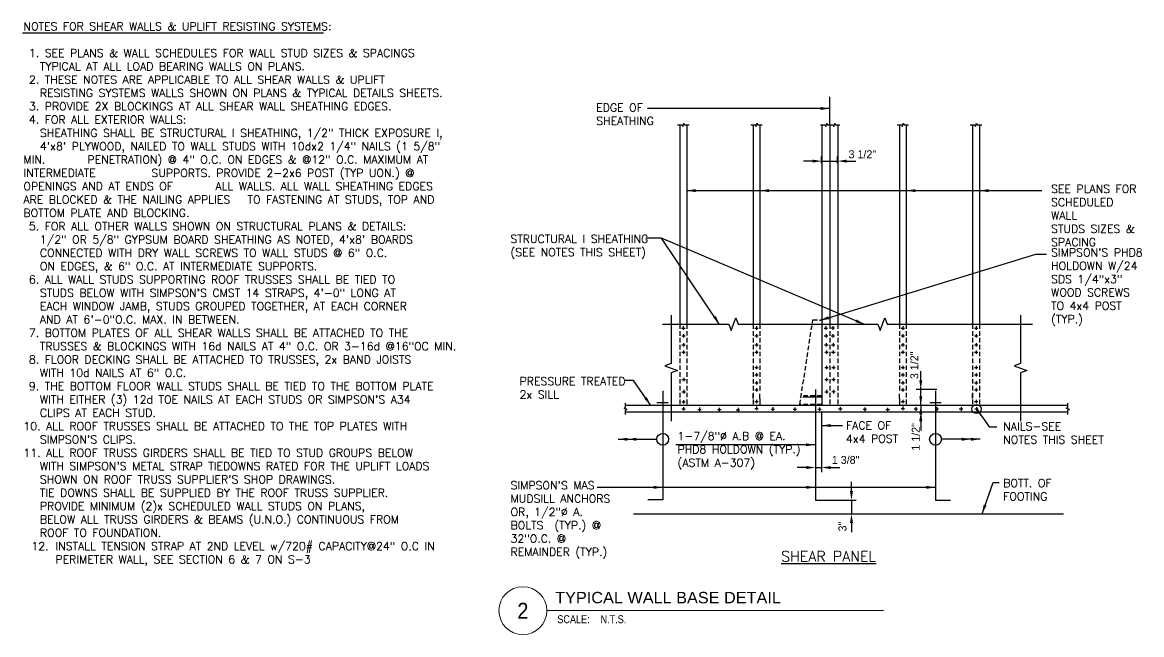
# Model space of a CAD drawing. Extents: x 4834 to 83801, y -13735 to 32221.
# Drawn here: x 10871.9 to 11116.7, y -4203.7 to -4069.6 of the extents above; entities that cross this region are included whole.
import ezdxf
from ezdxf.enums import TextEntityAlignment as Align

# ---------------------------------------------------------------- set-up
doc = ezdxf.new("R2018")
doc.units = 0
doc.header["$LTSCALE"] = 8
doc.header["$MEASUREMENT"] = 0
doc.linetypes.add('HIDDEN', pattern=[0.375, 0.25, -0.125])
doc.linetypes.add('HIDDEN2', pattern=[0.1875, 0.125, -0.0625])
doc.layers.get('0').update_dxf_attribs({"lineweight": 9})
doc.layers.get('DefPoints').update_dxf_attribs({"color": 17})
for name, color, linetype in [('S-ANNO-DIMS', 2, 'Continuous'), ('S-ANNO-TEXT', 50, 'Continuous'), ('S-SECT-CONC', 193, 'Continuous'), ('S-SECT-ELEV', 1, 'Continuous'), ('S-SECT-MISC', 134, 'Continuous'), ('S-SECT-RBAR', 4, 'Continuous')]:
    doc.layers.add(name, color=color, linetype=linetype)
doc.styles.add('1', font='SIMPLEX.shx', dxfattribs={"width": 0.8})
doc.styles.add('RomanS', font='romans.shx')
doc.styles.get("Standard").update_dxf_attribs({"font": 'stylu.ttf'})
doc.dimstyles.new('Copy of STD-16A', dxfattribs={"dimscale": 16, "dimtxt": 0.109375, "dimasz": 0.125, "dimexe": 0.09375, "dimexo": 0.125, "dimgap": 0.0625, "dimtad": 1, "dimdec": 4, "dimrnd": 0.0625, "dimzin": 3, "dimdsep": 46, "dimlunit": 4, "dimtxsty": 'Standard', "dimblk2": 'TIC', "dimcen": -0.09375, "dimclrd": 256, "dimclre": 256, "dimclrt": 50, "dimadec": 0, "dimazin": 0, "dimtfac": 1, "dimtdec": 4, "dimtmove": 2, "dimatfit": 3, "dimfxl": 1, "dimfrac": 2, "dimtolj": 1, "dimtzin": 0, "dimarcsym": 0})
doc.dimstyles.new('RESTL_16', dxfattribs={"dimscale": 16, "dimtxt": 0.109375, "dimasz": 0.125, "dimexe": 0.09375, "dimexo": 0.125, "dimgap": 0.0625, "dimtad": 1, "dimdec": 5, "dimzin": 3, "dimdsep": 46, "dimlunit": 4, "dimtxsty": 'RomanS', "dimblk1": 'TIC', "dimblk2": 'TIC', "dimsah": 1, "dimcen": -0.09375, "dimclrd": 256, "dimclre": 256, "dimclrt": 50, "dimadec": 4, "dimazin": 0, "dimtfac": 0.8, "dimtdec": 5, "dimtix": 1, "dimtmove": 0, "dimatfit": 0, "dimfxl": 1, "dimfrac": 1, "dimtolj": 1, "dimtzin": 0, "dimarcsym": 0})
doc.dimstyles.new('STD-16', dxfattribs={"dimscale": 16, "dimtxt": 0.109375, "dimasz": 0.125, "dimexe": 0.0625, "dimexo": 0.0625, "dimgap": 0.0625, "dimtad": 1, "dimdec": 4, "dimzin": 3, "dimdsep": 46, "dimlunit": 4, "dimtxsty": 'Standard', "dimcen": 0.09375, "dimclrd": 256, "dimclre": 256, "dimclrt": 50, "dimadec": 0, "dimazin": 0, "dimtfac": 1, "dimtdec": 4, "dimtmove": 2, "dimatfit": 3, "dimfxl": 1, "dimfrac": 2, "dimtolj": 1, "dimtzin": 0, "dimarcsym": 0})

# ---------------------------------------------------------------- blocks, each defined once
blk = doc.blocks.new('*D2842')
at = {"layer": 'DefPoints', "color": 0, "transparency": 16777216}
for p in [(11047.36, -4174.2), (11052, -4177.2), (11053.24, -4177.2)]:
    blk.add_point(p, dxfattribs=at)
at = {"layer": 'S-ANNO-DIMS', "lineweight": -2, "transparency": 16777216}
for p, q in [((11053.24, -4172.2), (11053.24, -4170.2)), ((11048.36, -4174.2), (11054.24, -4174.2)), ((11053.24, -4174.2), (11053.24, -4177.2)), ((11053, -4177.2), (11054.24, -4177.2)), ((11053.24, -4179.2), (11053.24, -4181.2))]:
    blk.add_line(p, q, dxfattribs=at)
at = {"layer": 'S-ANNO-DIMS', "transparency": 16777216}
for points in [[(11052.91, -4172.2), (11053.57, -4172.2), (11053.24, -4174.2)], [(11052.91, -4179.2), (11053.57, -4179.2), (11053.24, -4177.2)]]:
    blk.add_solid(points, dxfattribs=at)
at = {"layer": 'S-ANNO-DIMS', "color": 50, "transparency": 16777216, "insert": (11051.28, -4179.99), "char_height": 1.75, "attachment_point": 5, "rotation": 90}
blk.add_mtext('\\A1;3"', dxfattribs=at)
blk = doc.blocks.new('TIC')
for p, q in [((-1, 0), (0, 0)), ((0, 0), (0.5, 0))]:
    blk.add_line(p, q)
at = {"color": 33}
blk.add_line((0.22, 0.38), (-0.22, -0.38), dxfattribs=at)
blk = doc.blocks.new('*D2843')
at = {"layer": 'DefPoints', "color": 0, "transparency": 16777216}
for p in [(11046.72, -4101.47), (11050.22, -4100), (11050.22, -4101.47)]:
    blk.add_point(p, dxfattribs=at)
at = {"layer": 'S-ANNO-DIMS', "lineweight": -2, "transparency": 16777216}
for p, q in [((11046.72, -4100.47), (11046.72, -4099)), ((11050.22, -4100.47), (11050.22, -4099)), ((11044.72, -4100), (11042.72, -4100)), ((11046.72, -4100), (11050.22, -4100)), ((11052.22, -4100), (11054.22, -4100))]:
    blk.add_line(p, q, dxfattribs=at)
at = {"layer": 'S-ANNO-DIMS', "transparency": 16777216}
for points in [[(11044.72, -4099.66), (11044.72, -4100.33), (11046.72, -4100)], [(11052.22, -4099.66), (11052.22, -4100.33), (11050.22, -4100)]]:
    blk.add_solid(points, dxfattribs=at)
at = {"layer": 'S-ANNO-DIMS', "color": 50, "transparency": 16777216, "insert": (11055.62, -4098.51), "char_height": 1.75, "attachment_point": 5}
blk.add_mtext('\\A1;3 1/2"', dxfattribs=at)
blk = doc.blocks.new('*D2844')
at = {"layer": 'DefPoints', "color": 0, "transparency": 16777216}
for p in [(11046.72, -4153.9), (11045.35, -4163.37), (11046.72, -4167.07)]:
    blk.add_point(p, dxfattribs=at)
at = {"layer": 'S-ANNO-DIMS', "lineweight": -2, "transparency": 16777216}
for p, q in [((11046.72, -4154.9), (11046.72, -4168.07)), ((11045.35, -4164.37), (11045.35, -4168.07)), ((11043.35, -4167.07), (11041.35, -4167.07)), ((11045.35, -4167.07), (11046.72, -4167.07)), ((11048.72, -4167.07), (11050.72, -4167.07))]:
    blk.add_line(p, q, dxfattribs=at)
at = {"layer": 'S-ANNO-DIMS', "transparency": 16777216}
for points in [[(11043.35, -4166.74), (11043.35, -4167.41), (11045.35, -4167.07)], [(11048.72, -4166.74), (11048.72, -4167.41), (11046.72, -4167.07)]]:
    blk.add_solid(points, dxfattribs=at)
at = {"layer": 'S-ANNO-DIMS', "color": 50, "transparency": 16777216, "insert": (11051.96, -4165.42), "char_height": 1.75, "attachment_point": 5}
blk.add_mtext('\\A1;1 3/8"', dxfattribs=at)
blk = doc.blocks.new('B-X')
at = {"layer": 'S-SECT-MISC', "linetype": 'Continuous'}
for p, q in [((-0.375, 0), (0.375, 0)), ((0, 0.375), (0, -0.375))]:
    blk.add_line(p, q, dxfattribs=at)
blk = doc.blocks.new('*D2845')
at = {"layer": 'DefPoints', "color": 0, "transparency": 16777216}
for p in [(11068.4, -4149.96), (11072.92, -4149.96), (11069.31, -4153.46)]:
    blk.add_point(p, dxfattribs=at)
at = {"layer": 'S-ANNO-DIMS', "lineweight": -2, "transparency": 16777216}
for p, q in [((11068.4, -4147.96), (11068.4, -4145.96)), ((11071.92, -4149.96), (11067.4, -4149.96)), ((11068.4, -4153.46), (11068.4, -4149.96)), ((11068.31, -4153.46), (11067.4, -4153.46)), ((11068.4, -4155.46), (11068.4, -4157.46))]:
    blk.add_line(p, q, dxfattribs=at)
at = {"layer": 'S-ANNO-DIMS', "transparency": 16777216}
for points in [[(11068.06, -4147.96), (11068.73, -4147.96), (11068.4, -4149.96)], [(11068.06, -4155.46), (11068.73, -4155.46), (11068.4, -4153.46)]]:
    blk.add_solid(points, dxfattribs=at)
at = {"layer": 'S-ANNO-DIMS', "color": 50, "transparency": 16777216, "insert": (11067, -4144.7), "char_height": 1.75, "attachment_point": 5, "rotation": 90}
blk.add_mtext('\\A1;3 1/2"', dxfattribs=at)
blk = doc.blocks.new('*D2846')
at = {"layer": 'DefPoints', "color": 0, "transparency": 16777216}
for p in [(11068.4, -4153.46), (11068.4, -4154.96), (11069.3, -4154.96)]:
    blk.add_point(p, dxfattribs=at)
at = {"layer": 'S-ANNO-DIMS', "lineweight": -2, "transparency": 16777216}
for p, q in [((11068.4, -4151.46), (11068.4, -4149.46)), ((11068.4, -4153.46), (11068.4, -4154.96)), ((11068.3, -4154.96), (11067.4, -4154.96)), ((11068.4, -4156.96), (11068.4, -4158.96))]:
    blk.add_line(p, q, dxfattribs=at)
at = {"layer": 'S-ANNO-DIMS', "transparency": 16777216}
for points in [[(11068.06, -4151.46), (11068.73, -4151.46), (11068.4, -4153.46)], [(11068.06, -4156.96), (11068.73, -4156.96), (11068.4, -4154.96)]]:
    blk.add_solid(points, dxfattribs=at)
at = {"layer": 'S-ANNO-DIMS', "color": 50, "transparency": 16777216, "insert": (11067.31, -4160.36), "char_height": 1.75, "attachment_point": 5, "rotation": 90}
blk.add_mtext('\\A1;1 1/2"', dxfattribs=at)
blk = doc.blocks.new('*U451')
at = {"color": 160}
blk.add_line((0, 0), (4.6, 0), dxfattribs=at)
blk.add_circle((-0.328, 0), 0.328, dxfattribs=at)
at = {"color": 2, "width": 0.85}
blk.add_text('SCALE:', height=0.1094, dxfattribs=at).set_placement((0.143, -0.172))
at = {"color": 210, "lineweight": 30, "width": 1.0625, "flags": 104}
blk.add_attdef('TITLE', text='', height=0.188, dxfattribs=at).set_placement((0.115, 0.257), align=Align.TOP_LEFT)
at = {"color": 3, "width": 0.9375}
blk.add_attdef('SN', text='', height=0.219, dxfattribs=at).set_placement((-0.328, 0), align=Align.MIDDLE)
at = {"color": 2, "width": 0.85}
blk.add_attdef('SCL', (0.733, -0.172), '', height=0.109, dxfattribs=at)

msp = doc.modelspace()

# ---------------------------------------------------------------- linework, layer by layer
at = {"layer": 'S-ANNO-TEXT'}
msp.add_line((10871.92208, -4071.8861), (10937.80557, -4071.8861), dxfattribs=at)
msp.add_lwpolyline([(11048.47371, -4092.06071), (11048.47371, -4085.95199)], dxfattribs=at)
for centre in [(11011.95792, -4160.88234), (11071.61907, -4160.88234)]:
    msp.add_circle(centre, 1.29025, dxfattribs=at)
at = {"layer": 'S-SECT-CONC'}
msp.add_line((11005.55961, -4177.2011), (11099.62634, -4177.2011), dxfattribs=at)
at = {"layer": 'S-SECT-ELEV', "linetype": 'Continuous'}
for p, q in [((11015.72371, -4092.06071), (11015.72371, -4135.70963)), ((11017.22371, -4092.06071), (11017.22371, -4135.70963)), ((11031.72371, -4092.06071), (11031.72371, -4135.70963)), ((11033.22371, -4092.06071), (11033.22371, -4135.70963)), ((11046.72371, -4092.06071), (11046.72371, -4135.70963)), ((11048.47371, -4092.04312), (11048.47371, -4135.70963)), ((11050.22371, -4092.06071), (11050.22371, -4135.70963)), ((11063.72371, -4092.06071), (11063.72371, -4135.70963)), ((11065.22371, -4092.06071), (11065.22371, -4135.70963)), ((11079.72371, -4092.06071), (11079.72371, -4135.70963)), ((11081.22371, -4092.06071), (11081.22371, -4135.70963)), ((11015.72371, -4135.70961), (11015.72371, -4135.70963)), ((11017.22371, -4135.70379), (11017.22371, -4135.70963)), ((11100.54238, -4153.45794), (11003.85069, -4153.45794)), ((11033.22371, -4151.95794), (11033.22371, -4153.45794)), ((11063.72371, -4151.95794), (11063.72371, -4153.45794)), ((11088.49712, -4154.95794), (11003.85069, -4154.95794)), ((11100.54238, -4154.95794), (11003.85116, -4154.95794))]:
    msp.add_line(p, q, dxfattribs=at)
at = {"layer": 'S-SECT-ELEV', "linetype": 'HIDDEN', "ltscale": 0.5}
for p, q in [((11015.72371, -4135.70963), (11015.72371, -4153.45794)), ((11017.22371, -4135.70379), (11017.22371, -4153.45794)), ((11031.72371, -4135.70963), (11031.72371, -4153.45794)), ((11033.22371, -4135.70963), (11033.22371, -4150.45794)), ((11046.72371, -4135.70963), (11046.72371, -4153.45794)), ((11050.22371, -4135.70963), (11050.22371, -4153.45794)), ((11063.72371, -4135.70963), (11063.72371, -4150.45794)), ((11065.22371, -4135.70963), (11065.22371, -4153.45794)), ((11079.72371, -4135.70963), (11079.72371, -4153.45794)), ((11081.22371, -4135.70963), (11081.22371, -4153.45794))]:
    msp.add_line(p, q, dxfattribs=at)
at = {"layer": 'S-SECT-ELEV', "linetype": 'HIDDEN2'}
for p, q in [((11048.47371, -4135.70963), (11048.47371, -4153.45794)), ((11031.72371, -4151.95794), (11031.72371, -4150.45794)), ((11033.22371, -4151.95794), (11033.22371, -4150.45794)), ((11063.72371, -4151.95794), (11063.72371, -4150.45794)), ((11079.72371, -4151.95794), (11079.72371, -4150.45794))]:
    msp.add_line(p, q, dxfattribs=at)
at = {"layer": 'S-SECT-ELEV', "linetype": 'Continuous'}
for points in [[(11015.22371, -4092.06071), (11016.22371, -4092.06071), (11016.34871, -4092.40415), (11016.59871, -4091.71728), (11016.72371, -4092.06071), (11017.72371, -4092.06071)], [(11031.22371, -4092.06071), (11032.22371, -4092.06071), (11032.34871, -4092.40415), (11032.59871, -4091.71728), (11032.72371, -4092.06071), (11033.72371, -4092.06071)], [(11046.47371, -4092.06071), (11047.47371, -4092.06071), (11047.59871, -4092.40415), (11047.84871, -4091.71728), (11047.97371, -4092.06071), (11048.97371, -4092.06071)], [(11048.22371, -4092.06071), (11049.22371, -4092.06071), (11049.34871, -4092.40415), (11049.59871, -4091.71728), (11049.72371, -4092.06071), (11050.72371, -4092.06071)], [(11063.22371, -4092.06071), (11064.22371, -4092.06071), (11064.34871, -4092.40415), (11064.59871, -4091.71728), (11064.72371, -4092.06071), (11065.72371, -4092.06071)], [(11079.22371, -4092.06071), (11080.22371, -4092.06071), (11080.34871, -4092.40415), (11080.59871, -4091.71728), (11080.72371, -4092.06071), (11081.72371, -4092.06071)], [(11003.85131, -4155.45794), (11003.851, -4154.45794), (11004.1944, -4154.33283), (11003.50745, -4154.08305), (11003.85084, -4153.95794), (11003.85053, -4152.95794)], [(11100.54238, -4155.45794), (11100.54238, -4154.45794), (11100.88581, -4154.33294), (11100.19894, -4154.08294), (11100.54238, -4153.95794), (11100.54238, -4152.95794)]]:
    msp.add_lwpolyline(points, dxfattribs=at)
at = {"layer": 'S-SECT-MISC', "linetype": 'Continuous'}
for p, q in [((11041.95436, -4153.26696), (11041.95436, -4153.45794)), ((11046.20478, -4151.64196), (11042.5703, -4151.64196)), ((11046.72371, -4153.26696), (11046.72371, -4153.45794))]:
    msp.add_line(p, q, dxfattribs=at)
at = {"layer": 'S-SECT-MISC', "linetype": 'HIDDEN2'}
for p, q in [((11046.72371, -4151.64196), (11042.20393, -4151.64196)), ((11046.72371, -4151.41038), (11042.23949, -4151.41038))]:
    msp.add_line(p, q, dxfattribs=at)
at = {"layer": 'S-SECT-MISC', "linetype": 'Continuous'}
for points in [[(11013.79931, -4133.73426), (11013.80466, -4144.33378), (11012.43117, -4144.83448), (11015.17915, -4145.83309), (11013.80567, -4146.33378), (11013.81102, -4156.93331)], [(11090.1926, -4133.73426), (11090.19795, -4144.33378), (11088.82447, -4144.83448), (11091.57245, -4145.83309), (11090.19896, -4146.33378), (11090.20431, -4156.93331)], [(11011.91488, -4135.70963), (11026.45401, -4135.70963), (11026.95401, -4137.08337), (11027.95401, -4134.33589), (11028.45401, -4135.70963), (11059.03537, -4135.70963)], [(11056.88248, -4135.70963), (11059.03537, -4135.70963), (11059.53537, -4137.08337), (11060.53537, -4134.33589), (11061.03537, -4135.70963), (11092.84909, -4135.70963)]]:
    msp.add_lwpolyline(points, dxfattribs=at)
at = {"layer": 'S-SECT-MISC', "linetype": 'HIDDEN2'}
msp.add_lwpolyline([(11046.72371, -4134.75516), (11046.72371, -4153.26696), (11041.95436, -4153.26696), (11044.79825, -4134.74956), (11046.72371, -4134.74956)], dxfattribs=at)
at = {"layer": 'S-SECT-RBAR'}
for p, q in [((11010.66878, -4152.818), (11013.12232, -4152.818)), ((11070.3923, -4152.818), (11072.84584, -4152.818))]:
    msp.add_line(p, q, dxfattribs=at)
for points in [[(11011.95791, -4150.2848), (11011.95791, -4174.117), (11008.71188, -4174.117)], [(11045.34871, -4149.95794), (11045.34871, -4174.2011), (11048.59474, -4174.2011)], [(11071.61907, -4150.2848), (11071.61907, -4174.2011), (11074.86511, -4174.2011)]]:
    msp.add_lwpolyline(points, dxfattribs=at)

# ---------------------------------------------------------------- block references
for p in [(11016.46633, -4136.52912), (11032.48722, -4136.52912), (11047.6516, -4136.52912), (11049.13899, -4136.52288), (11064.48722, -4136.52912), (11080.48722, -4136.52912), (11016.48791, -4138.23271), (11032.48722, -4138.23271), (11047.67317, -4138.23271), (11049.16056, -4138.22647), (11064.48722, -4138.23271), (11080.48722, -4138.23271), (11016.48791, -4140.21665), (11016.52949, -4141.80018), (11032.48722, -4141.80018), (11032.48791, -4140.21665), (11047.73791, -4140.21665), (11047.77949, -4141.80018), (11049.22529, -4140.21041), (11049.26688, -4141.79394), (11064.48722, -4141.80018), (11064.48791, -4140.21665), (11080.48722, -4141.80018), (11080.48791, -4140.21665), (11032.48653, -4145.17126), (11032.48722, -4146.76493), (11047.79899, -4145.1775), (11049.28638, -4145.17126), (11064.48653, -4145.17126), (11064.48722, -4146.76493), (11080.48653, -4145.17126), (11080.48722, -4146.76493), (11016.54899, -4147.82266), (11032.48722, -4148.51337), (11047.79899, -4147.82266), (11049.28638, -4147.81642), (11064.48722, -4148.51337), (11080.48722, -4148.51337), (11016.54899, -4150.46782), (11032.48722, -4150.06295), (11047.79899, -4150.46782), (11049.28638, -4150.46158), (11064.48722, -4150.06295), (11080.48722, -4150.06295), (11016.49704, -4152.70931), (11032.48722, -4152.61764), (11032.48722, -4154.11764), (11064.48722, -4152.61764), (11064.48722, -4154.11764), (11080.48722, -4152.61764), (11016.49704, -4154.20931), (11020.01968, -4154.33869), (11024.33838, -4154.3923), (11028.43113, -4154.40872), (11036.04569, -4154.26015), (11040.85148, -4154.278), (11046.24584, -4154.278), (11050.79996, -4154.22157), (11056.18694, -4154.3246), (11061.15331, -4154.369), (11067.29465, -4154.25835), (11071.90032, -4154.25835), (11077.19333, -4154.25725), (11080.58467, -4154.25725)]:
    msp.add_blockref('B-X', p)
ref = msp.add_blockref('*U451', (10986.61976, -4198.40238), dxfattribs=dict(xscale=16, yscale=16, zscale=16))
lines = msp.add_mtext('\\W1.0625;TYPICAL WALL BASE DETAIL', dxfattribs={"color": 210, "insert": (10988.45304, -4194.29599), "char_height": 2.5, "attachment_point": 1})
ref.add_attrib('TITLE', '', (10988.45304, -4194.29599)).embed_mtext(lines)
ref.add_attrib('SN', '2', dxfattribs={"color": 3, "height": 3.5, "width": 0.9375}).set_placement((10981.3738, -4198.40238), align=Align.MIDDLE)
ref.add_attrib('SCL', 'N.T.S.', (10998.3529, -4201.15261), dxfattribs={"color": 2, "height": 1.75, "width": 0.85})

# ---------------------------------------------------------------- texts
at = {"layer": 'S-ANNO-TEXT', "style": '1'}
msp.add_text('%%USHEAR PANEL', height=2.275, dxfattribs=at).set_placement((11037.86028, -4187.64308))
at = {"layer": 'S-ANNO-TEXT', "char_height": 1.75, "attachment_point": 1, "style": 'RomanS'}
for s, insert, width in [('\\A1;NOTES FOR SHEAR WALLS & UPLIFT RESISTING SYSTEMS:\\P\\P 1. SEE PLANS & WALL SCHEDULES FOR WALL STUD SIZES & SPACINGS\\P   TYPICAL AT ALL LOAD BEARING WALLS ON PLANS.\\P 2. THESE NOTES ARE APPLICABLE TO ALL SHEAR WALLS & UPLIFT\\P   RESISTING SYSTEMS WALLS SHOWN ON PLANS & TYPICAL DETAILS SHEETS.\\P 3. PROVIDE 2X BLOCKINGS AT ALL SHEAR WALL SHEATHING EDGES.\\P 4. FOR ALL EXTERIOR WALLS:\\P   SHEATHING SHALL BE STRUCTURAL I SHEATHING, 1/2" THICK EXPOSURE I, \\P\\pxt3;   4\'x8\' PLYWOOD, NAILED TO WALL STUDS WITH 10dx2 1/4" NAILS (1 5/8" MIN.     ^IPENETRATION) @ 4" O.C. ON EDGES & @12" O.C. MAXIMUM AT INTERMEDIATE ^I^ISUPPORTS. PROVIDE 2-2x6 POST (TYP UON.) @ OPENINGS AND AT ENDS OF ^I^IALL WALLS. ALL WALL SHEATHING EDGES ARE BLOCKED & THE NAILING APPLIES ^ITO FASTENING AT STUDS, TOP AND BOTTOM PLATE AND BLOCKING. \\P\\ptz; 5. FOR ALL OTHER WALLS SHOWN ON STRUCTURAL PLANS & DETAILS:\\P   1/2" OR 5/8" GYPSUM BOARD SHEATHING AS NOTED, 4\'x8\' BOARDS\\P   CONNECTED WITH DRY WALL SCREWS TO WALL STUDS @ 6" O.C. \\P   ON EDGES, & 6" O.C. AT INTERMEDIATE SUPPORTS.\\P 6. ALL WALL STUDS SUPPORTING ROOF TRUSSES SHALL BE TIED TO\\P   STUDS BELOW WITH SIMPSON\'S CMST 14 STRAPS, 4\'-0" LONG AT\\P   EACH WINDOW JAMB, STUDS GROUPED TOGETHER, AT EACH CORNER\\P   AND AT 6\'-0"O.C. MAX. IN BETWEEN.\\P 7. BOTTOM PLATES OF ALL SHEAR WALLS SHALL BE ATTACHED TO THE \\P   TRUSSES & BLOCKINGS WITH 16d NAILS AT 4" O.C. OR 3-16d @16"OC MIN.\\P 8. FLOOR DECKING SHALL BE ATTACHED TO TRUSSES, 2x BAND JOISTS \\P   WITH 10d NAILS AT 6" O.C.\\P 9. THE BOTTOM FLOOR WALL STUDS SHALL BE TIED TO THE BOTTOM PLATE \\P   WITH EITHER (3) 12d TOE NAILS AT EACH STUDS OR SIMPSON\'S A34 \\P   CLIPS AT EACH STUD.\\P10. ALL ROOF TRUSSES SHALL BE ATTACHED TO THE TOP PLATES WITH \\P   SIMPSON\'S CLIPS.\\P11. ALL ROOF TRUSS GIRDERS SHALL BE TIED TO STUD GROUPS BELOW \\P   WITH SIMPSON\'S METAL STRAP TIEDOWNS RATED FOR THE UPLIFT LOADS \\P   SHOWN ON ROOF TRUSS SUPPLIER\'S SHOP DRAWINGS.\\P   TIE DOWNS SHALL BE SUPPLIED BY THE ROOF TRUSS SUPPLIER.\\P   PROVIDE MINIMUM (2)x SCHEDULED WALL STUDS ON PLANS,\\P   BELOW ALL TRUSS GIRDERS & BEAMS (U.N.O.) CONTINUOUS FROM \\P   ROOF TO FOUNDATION.\\P\\pi-3,l4,t4;12.^IINSTALL TENSION STRAP AT 2ND LEVEL w/720# CAPACITY@24" O.C IN PERIMETER WALL, SEE SECTION 6 & 7 ON S-3\\P\\pi0,l0,tz;\\P  \\P\\P\\P\\P  ', (10872.15081, -4069.62329), 100.2102661), ('EDGE OF SHEATHING', (10997.4181, -4087.40231), 22.1690065), ('SEE PLANS FOR SCHEDULED WALL\\PSTUDS SIZES & SPACING', (11096.89227, -4105.19745), 22.1690065), ('STRUCTURAL I SHEATHING\\P(SEE NOTES THIS SHEET)', (10978.66215, -4116.1591), 60.7512614), ('SIMPSON\'S PHD8 HOLDOWN W/24 SDS 1/4"x3" WOOD SCREWS TO 4x4 POST (TYP.)', (11096.89227, -4119.12556), 22.1690065), ('PRESSURE TREATED\\P2x SILL', (10980.65511, -4147.3053), 60.7512614), ('1-7/8"%%C A.B @ EA.\\PPHD8 HOLDOWN (TYP.)\\P(ASTM A-307)', (11015.20298, -4159.3017), 35.0745648), ('SIMPSON\'S MAS MUDSILL ANCHORS OR, 1/2"%%C A. BOLTS  (TYP.) @ 32"O.C. @ REMAINDER (TYP.)', (10978.68225, -4170.08937), 25.8443307)]:
    msp.add_mtext(s, dxfattribs=dict(at, insert=insert, width=width))
for s, insert in [('FACE OF\\P4x4 POST', (11052.03622, -4156.96453)), ('NAILS-SEE \\PNOTES THIS SHEET', (11086.4372, -4157.18106)), ('BOTT. OF\\PFOOTING', (11086.42232, -4169.59988))]:
    msp.add_mtext(s, dxfattribs=dict(at, insert=insert))

# ---------------------------------------------------------------- dimensions: what is measured, and where the dimension line sits
at = {"layer": 'S-ANNO-DIMS'}
for base, p1, p2, picture, middle in [((11050.22371, -4099.99549), (11046.72371, -4101.47434), (11050.22371, -4101.47434), '*D2843', (11055.6194, -4098.51448)), ((11046.72371, -4167.07492), (11045.34871, -4163.37209), (11046.72371, -4153.90298), '*D2844', (11051.95984, -4165.41947))]:
    dim = msp.add_linear_dim(base=base, p1=p1, p2=p2, dimstyle='STD-16', dxfattribs=at)
    dim.commit()
    dim.dimension.update_dxf_attribs({"geometry": picture, "text_midpoint": middle, "dimtype": 160})
for base, p1, p2, picture, middle in [((11068.39802, -4149.95794), (11069.3056, -4153.45794), (11072.92186, -4149.95794), '*D2845', (11066.99642, -4144.70338)), ((11068.39802, -4154.95794), (11068.39802, -4153.45794), (11069.30251, -4154.95794), '*D2846', (11067.30761, -4160.35791)), ((11053.2388, -4177.2011), (11047.35705, -4174.2011), (11052.00371, -4177.2011), '*D2842', (11051.28136, -4179.98914))]:
    dim = msp.add_linear_dim(base=base, p1=p1, p2=p2, angle=90, dimstyle='STD-16', dxfattribs=at)
    dim.commit()
    dim.dimension.update_dxf_attribs({"geometry": picture, "text_midpoint": middle, "dimtype": 160})

# ---------------------------------------------------------------- leaders
at = {"layer": 'S-ANNO-TEXT'}
for points, dimstyle, override in [([(11048.47431, -4088.48106), (11008.66478, -4088.48106)], 'RESTL_16', {"dimgap": 0.0625, "dimtad": 0}), ([(11017.18856, -4106.456), (11094.84379, -4106.456)], 'Copy of STD-16A', {"dimtad": 0}), ([(11033.22371, -4106.456), (11039.27073, -4106.456)], 'Copy of STD-16A', {"dimgap": 0.0625, "dimtad": 0}), ([(11065.22371, -4106.456), (11071.27073, -4106.456)], 'Copy of STD-16A', {"dimgap": 0.0625, "dimtad": 0}), ([(11081.22371, -4106.456), (11087.27073, -4106.456)], 'Copy of STD-16A', {"dimgap": 0.0625, "dimtad": 0}), ([(11024.39517, -4135.73749), (11011.68439, -4116.89964), (11008.2374, -4116.89964)], 'STD-16', {"dimgap": 0.0625, "dimtad": 0}), ([(11056.06439, -4135.73749), (11011.68439, -4116.89964)], 'STD-16', {"dimgap": 0.0625, "dimtad": 0}), ([(11046.32522, -4134.86649), (11093.58316, -4120.35685), (11095.89519, -4120.35685)], 'STD-16', {"dimgap": 0.0625, "dimtad": 0}), ([(11009.34173, -4153.45794), (11005.53361, -4148.00646), (11003.7161, -4148.00646)], 'Copy of STD-16A', {"dimtad": 0}), ([(11080.58467, -4154.25725), (11083.37775, -4158.16666), (11085.02558, -4158.16666)], 'STD-16', {"dimgap": 0.0625, "dimtad": 0, "dimldrblk": 'DotBlank'}), ([(11046.70172, -4157.886), (11051.2479, -4157.886)], 'Copy of STD-16A', {"dimtad": 0}), ([(11002.22406, -4160.88234), (11010.69385, -4160.88234)], 'STD-16', {"dimgap": 0.0625, "dimtad": 0}), ([(11004.22101, -4160.88234), (11008.39249, -4160.88234)], 'STD-16', {"dimgap": 0.0625, "dimtad": 0}), ([(11081.35293, -4160.88234), (11072.88314, -4160.88234)], 'STD-16', {"dimgap": 0.0625, "dimtad": 0}), ([(11079.35598, -4160.88234), (11075.1845, -4160.88234)], 'STD-16', {"dimgap": 0.0625, "dimtad": 0}), ([(11045.2647, -4162.09641), (11014.8605, -4162.09641)], 'STD-16', {"dimtad": 0}), ([(11081.79087, -4177.2011), (11084.22263, -4170.3264), (11085.52237, -4170.3264)], 'RESTL_16', {"dimgap": 0.0625, "dimtad": 0}), ([(11071.61907, -4171.40839), (10997.63262, -4171.40839)], 'STD-16', {"dimgap": 0.0625, "dimtad": 0}), ([(11011.95791, -4171.40839), (11007.52349, -4171.40839)], 'STD-16', {"dimgap": 0.0625, "dimtad": 0}), ([(11045.34871, -4171.40839), (11039.63962, -4171.40839)], 'STD-16', {"dimgap": 0.0625, "dimtad": 0})]:
    msp.add_leader(points, dimstyle=dimstyle, override=override, dxfattribs=at)

doc.saveas('drawing.dxf')
